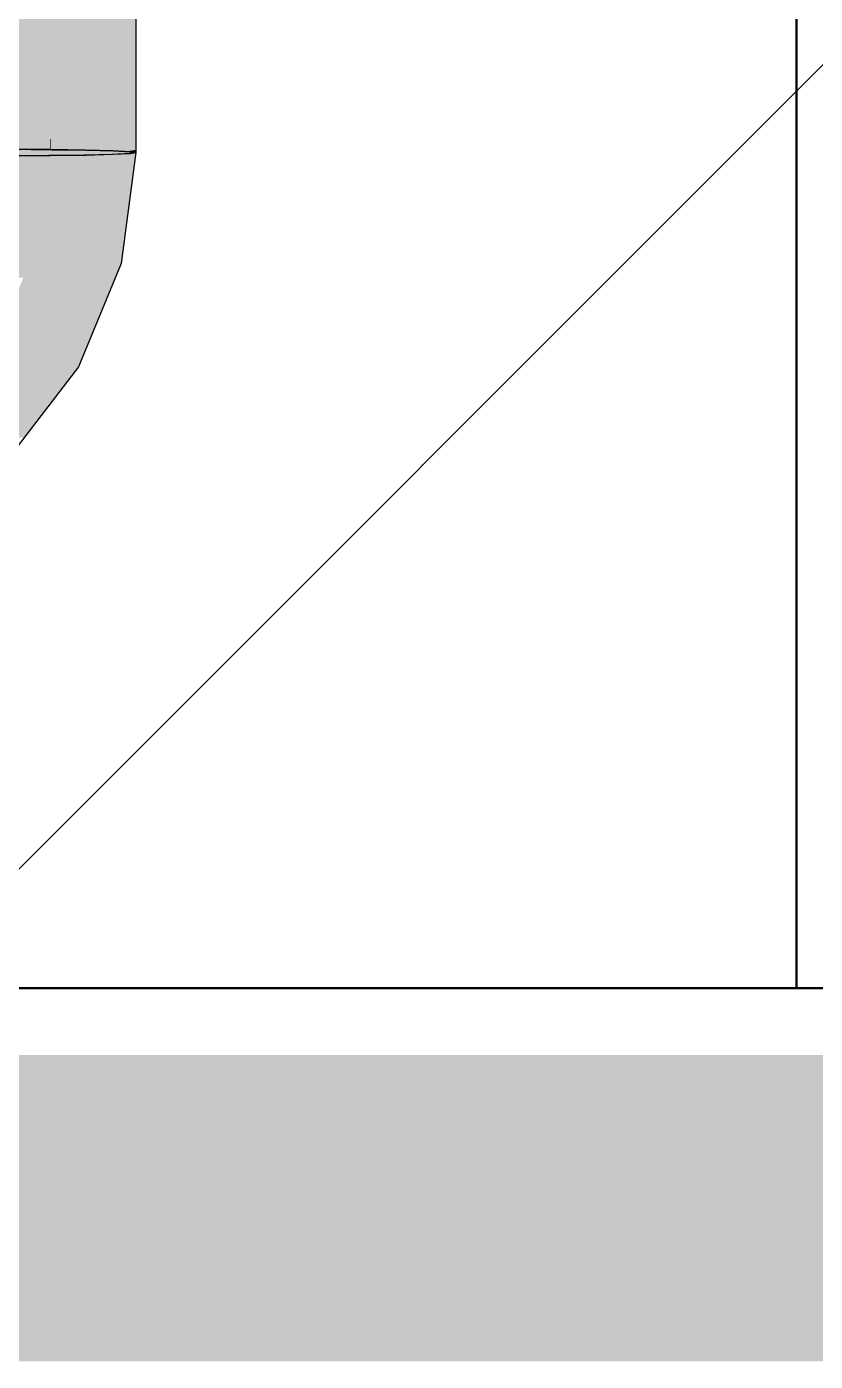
# Model space of a CAD drawing. Extents: x 0 to 756, y -25 to 420.
# Drawn here: x 335.319 to 337.895, y 204.212 to 208.571 of the extents above; entities that cross this region are included whole.
import ezdxf

# ---------------------------------------------------------------- set-up
doc = ezdxf.new("R2010")
doc.units = 0
doc.layers.get('0').update_dxf_attribs({"lineweight": 25})
for name, color, linetype, lineweight in [('A_Innenwand', 7, 'Continuous', 25), ('H_Heizung', 7, 'Continuous', 25), ('WAND_HOLZ_NICHT_TRAGEND', 7, 'Continuous', 13)]:
    doc.layers.add(name, color=color, linetype=linetype, lineweight=lineweight)
doc.layers.add('S_Schmutzwasser', color=7, linetype='Continuous', lineweight=35, true_color=0x808040)
doc.layers.add('S_Schmutzwasser-Shading', color=7, linetype='Continuous', lineweight=35, true_color=0x808040)

# ---------------------------------------------------------------- blocks, each defined once
blk = doc.blocks.new('Shading-A0T78OMVOY', base_point=(335.2149, 207.2281))
at = {"layer": 'S_Schmutzwasser-Shading', "color": 57, "true_color": 0x7d7d3e}
for points in [[(335.3951, 208.2039), (335.1151, 208.2039), (335.3951, 213.9577)], [(335.1151, 208.2039), (335.3951, 213.9577), (335.1151, 213.9577)], [(335.3708, 207.9534), (335.0912, 207.9534), (335.3992, 208.1692)], [(335.0912, 207.9534), (335.3992, 208.1692), (335.1196, 208.1692)], [(335.2604, 208.1708), (335.1151, 208.1708), (335.3951, 208.2039)], [(335.1151, 208.1708), (335.3951, 208.2039), (335.1151, 208.2039)], [(335.3992, 208.1692), (335.1196, 208.1692), (335.1198, 208.1708)], [(335.3951, 208.17), (335.2573, 208.17), (335.3951, 208.2039)], [(335.3951, 208.1693), (335.3951, 208.17), (335.2573, 208.17)], [(335.361, 207.8795), (335.0605, 207.8795), (335.0912, 207.9534)], [(335.361, 207.8795), (335.3708, 207.9534), (335.0912, 207.9534)], [(335.3078, 207.7509), (335.0073, 207.7509), (335.361, 207.8795)], [(335.0073, 207.7509), (335.361, 207.8795), (335.0605, 207.8795)]]:
    blk.add_solid(points, dxfattribs=at)
at = {"layer": 'S_Schmutzwasser-Shading', "color": 59, "true_color": 0x505028}
for points in [[(335.6007, 208.1779), (335.6001, 208.1779), (335.6001, 213.9536)], [(335.6007, 208.1689), (335.6751, 213.948), (335.6001, 213.948)], [(335.6751, 208.1689), (335.6007, 208.1689), (335.6751, 213.948)], [(335.6007, 208.1652), (335.6007, 208.1779), (335.6001, 208.1779)], [(335.6007, 208.1652), (335.6001, 208.1652), (335.6001, 208.1779)], [(335.6001, 208.1652), (335.6007, 208.1652), (335.6001, 208.1652)], [(335.6007, 208.1651), (335.6007, 208.1652), (335.6001, 208.1652)], [(335.6007, 208.1652), (335.6001, 208.1652), (335.6007, 208.1652)], [(335.6544, 208.1652), (335.6007, 208.1652), (335.6751, 208.1689)], [(335.6007, 208.1652), (335.6751, 208.1689), (335.6007, 208.1689)], [(335.654, 208.1651), (335.6007, 208.1651), (335.6544, 208.1652)], [(335.6007, 208.1651), (335.6544, 208.1652), (335.6007, 208.1652)], [(335.6382, 208.1623), (335.654, 208.1651), (335.6007, 208.1651)], [(335.6751, 208.1595), (335.6017, 208.1595), (335.6024, 208.1651)], [(335.6751, 208.1623), (335.6382, 208.1623), (335.6751, 208.1689)], [(335.6751, 208.1596), (335.6751, 208.1623), (335.6382, 208.1623)], [(335.6307, 207.8223), (335.5573, 207.8223), (335.6751, 208.1595)], [(335.5573, 207.8223), (335.6751, 208.1595), (335.6017, 208.1595)], [(335.6274, 207.7973), (335.5469, 207.7973), (335.5573, 207.8223)], [(335.6274, 207.7973), (335.6307, 207.8223), (335.5573, 207.8223)], [(335.5055, 207.5029), (335.425, 207.5029), (335.6274, 207.7973)], [(335.425, 207.5029), (335.6274, 207.7973), (335.5469, 207.7973)], [(335.4876, 207.4598), (335.3919, 207.4598), (335.425, 207.5029)], [(335.4876, 207.4598), (335.5055, 207.5029), (335.425, 207.5029)], [(335.3103, 207.2286), (335.2145, 207.2286), (335.4876, 207.4598)], [(335.2145, 207.2286), (335.4876, 207.4598), (335.3919, 207.4598)]]:
    blk.add_solid(points, dxfattribs=at)
at = {"layer": 'S_Schmutzwasser-Shading', "color": 47, "true_color": 0x6d6d36}
for points in [[(335.3968, 208.2039), (335.3951, 208.2039), (335.3956, 212.3271)], [(335.3951, 208.2039), (335.3956, 212.3271), (335.3951, 212.3271)], [(335.3968, 208.1779), (335.6001, 212.3439), (335.3956, 212.3439)], [(335.6001, 208.1779), (335.3968, 208.1779), (335.6001, 212.3439)], [(335.3969, 208.1693), (335.3968, 208.2039), (335.3951, 208.2039)], [(335.3969, 208.1693), (335.3951, 208.1693), (335.3951, 208.2039)], [(335.3951, 208.1693), (335.3969, 208.1693), (335.3951, 208.1693)], [(335.3969, 208.1692), (335.3969, 208.1693), (335.3951, 208.1693)], [(335.3969, 208.1693), (335.3951, 208.1693), (335.3969, 208.1693)], [(335.3969, 208.1693), (335.6001, 208.1779), (335.3968, 208.1779)], [(335.5196, 208.1693), (335.3969, 208.1693), (335.6001, 208.1779)], [(335.5186, 208.1692), (335.3969, 208.1692), (335.5196, 208.1693)], [(335.3969, 208.1692), (335.5196, 208.1693), (335.3969, 208.1693)], [(335.4992, 208.1672), (335.5186, 208.1692), (335.3969, 208.1692)], [(335.6001, 208.1672), (335.4992, 208.1672), (335.6001, 208.1779)], [(335.6001, 208.1652), (335.6001, 208.1672), (335.4992, 208.1672)], [(335.5573, 207.8223), (335.3373, 207.8223), (335.361, 207.8795)], [(335.4691, 207.6095), (335.2492, 207.6095), (335.5573, 207.8223)], [(335.2492, 207.6095), (335.5573, 207.8223), (335.3373, 207.8223)], [(335.425, 207.5029), (335.1674, 207.5029), (335.2492, 207.6095)], [(335.425, 207.5029), (335.4691, 207.6095), (335.2492, 207.6095)], [(335.3288, 207.3776), (335.0713, 207.3776), (335.425, 207.5029)], [(335.0713, 207.3776), (335.425, 207.5029), (335.1674, 207.5029)], [(335.2145, 207.2286), (335.3288, 207.3776), (335.0713, 207.3776)]]:
    blk.add_solid(points, dxfattribs=at)
at = {"layer": 'S_Schmutzwasser-Shading', "color": 47, "true_color": 0x6c6c36}
for points in [[(335.5648, 207.8795), (335.361, 207.8795), (335.6024, 208.1651)], [(335.361, 207.8795), (335.6024, 208.1651), (335.3986, 208.1651)], [(335.6024, 208.1651), (335.3986, 208.1651), (335.3992, 208.1692)], [(335.5573, 207.8223), (335.5648, 207.8795), (335.361, 207.8795)]]:
    blk.add_solid(points, dxfattribs=at)
blk = doc.blocks.new('Referenz-A0T78OQ1OY')
at = {"layer": 'WAND_HOLZ_NICHT_TRAGEND', "color": 0, "lineweight": 50}
for p, q in [((337.8329, 228.6649), (337.8329, 205.4309)), ((337.8329, 205.4309), (337.8329, 228.6649)), ((337.8329, 205.4309), (337.8329, 208.6309)), ((337.8329, 208.6309), (337.8329, 205.4309)), ((293.8392, 205.4309), (337.8329, 205.4309)), ((337.8329, 205.4309), (293.8392, 205.4309)), ((337.8329, 205.4309), (337.8329, 205.4309)), ((337.8329, 205.4309), (341.8329, 205.4309)), ((341.8329, 205.4309), (337.8329, 205.4309)), ((337.8329, 205.4309), (337.8329, 205.4309))]:
    blk.add_line(p, q, dxfattribs=at)
blk = doc.blocks.new('Wand-A0T78OSZOY', base_point=(296.2792, 205.431))
at = {"color": 0, "lineweight": -2}
blk.add_line((337.9832, 208.5107), (334.9035, 205.4309), dxfattribs=at)
at = {"color": 0, "linetype": 'ByBlock', "lineweight": -2, "ltscale": 0.25}
blk.add_line((341.8329, 205.4309), (296.2792, 205.4309), dxfattribs=at)
blk = doc.blocks.new('Polylinie-A0T78P01OY', base_point=(297.1905, 204.2123))
at = {"color": 0, "linetype": 'ByBlock', "lineweight": -2, "ltscale": 0.25}
for points in [[(297.1905, 204.2123), (342.8437, 204.2123), (297.1905, 205.2123)], [(342.8437, 204.2123), (297.1905, 205.2123), (341.8437, 205.2123)]]:
    blk.add_solid(points, dxfattribs=at)
blk = doc.blocks.new('Abwasser Schnellansicht-A0T78P2HOY', base_point=(310.558, 205.9826))
at = {"color": 0, "linetype": 'ByBlock', "lineweight": -2, "ltscale": 0.25}
for p, q in [((335.6752, 213.948), (335.6752, 208.1596)), ((335.3952, 208.1693), (335.2601, 208.1704)), ((335.2646, 208.1704), (335.3992, 208.1692)), ((335.5111, 208.1675), (335.3952, 208.1693)), ((335.3992, 208.1692), (335.5144, 208.1674)), ((335.6001, 208.1652), (335.5111, 208.1675)), ((335.5144, 208.1674), (335.6024, 208.1651)), ((335.6561, 208.1625), (335.6001, 208.1652)), ((335.6024, 208.1651), (335.6573, 208.1624)), ((335.6752, 208.1596), (335.6561, 208.1625)), ((335.6573, 208.1624), (335.6751, 208.1595)), ((335.3911, 208.1498), (335.2556, 208.1487)), ((335.2601, 208.1487), (335.3952, 208.1499)), ((335.5078, 208.1516), (335.3911, 208.1498)), ((335.3952, 208.1499), (335.5111, 208.1516)), ((335.5978, 208.1539), (335.5078, 208.1516)), ((335.5111, 208.1516), (335.6001, 208.154)), ((335.6549, 208.1566), (335.5978, 208.1539)), ((335.6001, 208.154), (335.6561, 208.1567)), ((335.6751, 208.1595), (335.6274, 207.7973)), ((335.6751, 208.1595), (335.6549, 208.1566)), ((335.6561, 208.1567), (335.6752, 208.1596)), ((335.6274, 207.7973), (335.4877, 207.4598)), ((335.4877, 207.4598), (335.2653, 207.17))]:
    blk.add_line(p, q, dxfattribs=at)

msp = doc.modelspace()

# ---------------------------------------------------------------- block references
at = {"color": 8, "lineweight": 25, "ltscale": 0.25, "true_color": 0x808080}
msp.add_blockref('Referenz-A0T78OQ1OY', (0, 0), dxfattribs=at)
at = {"layer": 'A_Innenwand', "ltscale": 0.25}
msp.add_blockref('Wand-A0T78OSZOY', (296.2792, 205.431), dxfattribs=at)
at = {"layer": 'H_Heizung', "color": 1, "ltscale": 0.25, "true_color": 0xff0000}
msp.add_blockref('Polylinie-A0T78P01OY', (297.1905, 204.2123), dxfattribs=at)
at = {"layer": 'S_Schmutzwasser', "lineweight": 25, "ltscale": 0.25}
msp.add_blockref('Abwasser Schnellansicht-A0T78P2HOY', (310.558, 205.9826), dxfattribs=at)
at = {"layer": 'S_Schmutzwasser'}
msp.add_blockref('Shading-A0T78OMVOY', (335.2149, 207.2281), dxfattribs=at)

doc.saveas('drawing.dxf')
